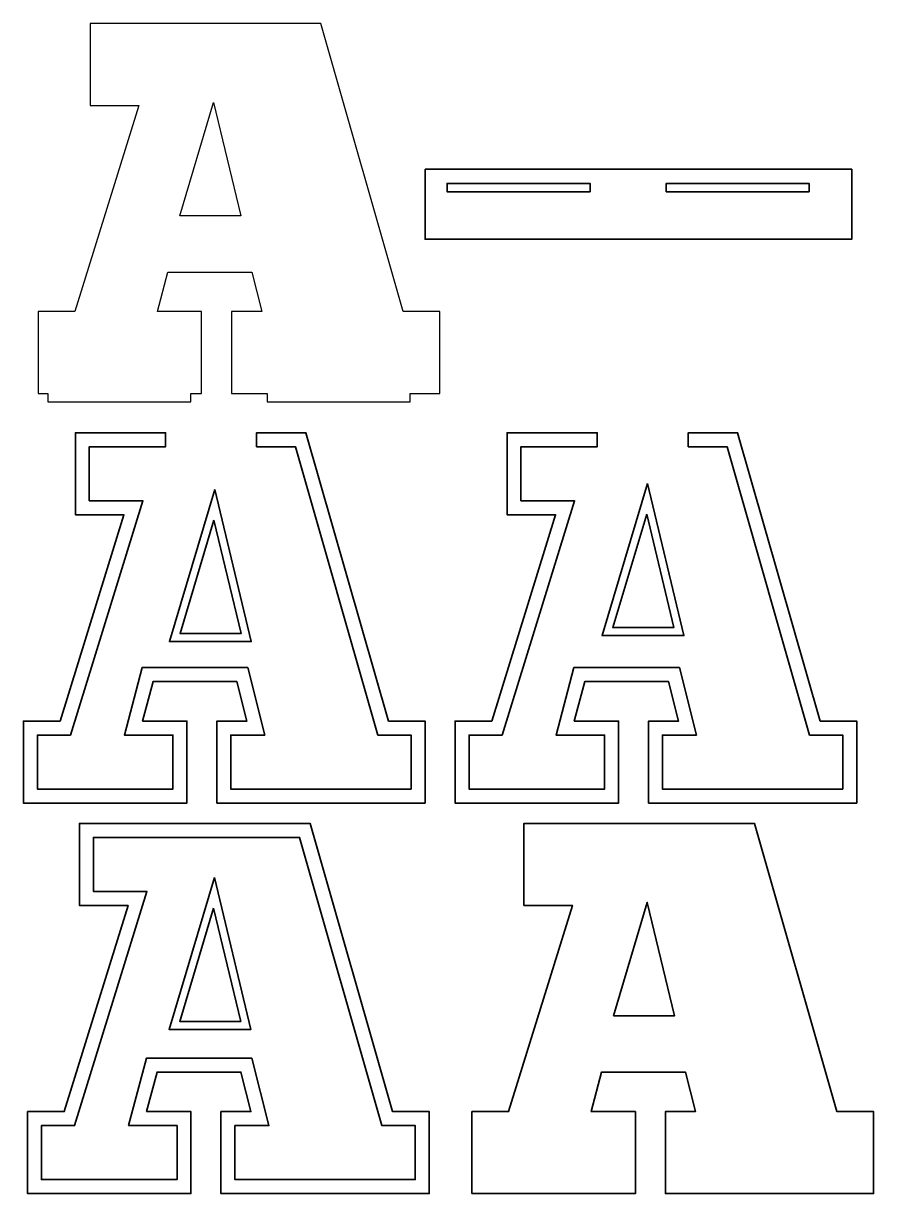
# Model space of a CAD drawing. Header units: inches. Extents: x 1.5 to 22.9, y 1.2 to 30.5.
import ezdxf

# ---------------------------------------------------------------- set-up
doc = ezdxf.new("R2010")
doc.units = ezdxf.units.IN
doc.header["$MEASUREMENT"] = 0
doc.layers.add('Layer 1', color=7, linetype='Continuous')

# ---------------------------------------------------------------- blocks, each defined once
blk = doc.blocks.new('block 2')
at = {"layer": 'Layer 1', "color": 6, "lineweight": 35, "true_color": 0xf200ff}
for points in [[(12.784, 1.171), (12.784, 3.228), (13.705, 3.228), (15.307, 8.406), (14.088, 8.406), (14.088, 10.463), (19.876, 10.463), (21.944, 3.228), (22.865, 3.228), (22.865, 1.171), (17.639, 1.171), (17.639, 3.228), (18.393, 3.228), (18.142, 4.22), (16.037, 4.22), (15.774, 3.228), (16.886, 3.228), (16.886, 1.171), (12.784, 1.171)], [(16.336, 5.631), (17.867, 5.631), (17.185, 8.478), (16.336, 5.631)]]:
    blk.add_lwpolyline(points, dxfattribs=at)
blk = doc.blocks.new('block 3')
at = {"layer": 'Layer 1', "color": 7, "lineweight": 35, "true_color": 0xffffff}
for points in [[(10.791, 3.228), (8.722, 10.463), (2.934, 10.463), (2.934, 8.406), (4.154, 8.406), (2.552, 3.228), (1.631, 3.228), (1.631, 1.171), (5.733, 1.171), (5.733, 3.228), (4.62, 3.228), (4.883, 4.22), (6.988, 4.22), (7.239, 3.228), (6.486, 3.228), (6.486, 1.171), (11.712, 1.171), (11.712, 3.228), (10.791, 3.228), (10.791, 3.228)], [(11.362, 1.521), (6.836, 1.521), (6.836, 2.878), (7.689, 2.878), (7.261, 4.57), (4.614, 4.57), (4.166, 2.878), (5.383, 2.878), (5.383, 1.521), (1.981, 1.521), (1.981, 2.878), (2.81, 2.878), (4.629, 8.756), (3.284, 8.756), (3.284, 10.113), (8.458, 10.113), (10.527, 2.878), (11.362, 2.878), (11.362, 1.521), (11.362, 1.521)], [(6.323, 9.108), (5.184, 5.292), (7.237, 5.292), (6.323, 9.108)], [(6.302, 8.338), (6.983, 5.492), (5.453, 5.492), (6.302, 8.338)]]:
    blk.add_lwpolyline(points, dxfattribs=at)

msp = doc.modelspace()

# ---------------------------------------------------------------- linework, layer by layer
at = {"layer": 'Layer 1', "color": 7, "lineweight": 25, "true_color": 0xffffff}
for points in [[(11.059, 23.309), (8.991, 30.544), (3.203, 30.544), (3.203, 28.487), (4.422, 28.487), (2.82, 23.309), (1.899, 23.309), (1.899, 21.252), (2.143, 21.252), (2.143, 21.042), (5.728, 21.042), (5.728, 21.252), (6.001, 21.252), (6.001, 23.309), (4.889, 23.309), (5.152, 24.302), (7.257, 24.302), (7.508, 23.309), (6.754, 23.309), (6.754, 21.252), (7.646, 21.252), (7.646, 21.042), (11.231, 21.042), (11.231, 21.252), (11.98, 21.252), (11.98, 23.309), (11.059, 23.309)], [(5.451, 25.713), (6.3, 28.559), (6.982, 25.713), (5.451, 25.713)]]:
    msp.add_lwpolyline(points, dxfattribs=at)
at = {"layer": 'Layer 1', "color": 7, "lineweight": 35, "true_color": 0xffffff}
for points in [[(11.608, 26.883), (11.608, 25.126), (22.317, 25.126), (22.317, 26.883), (11.608, 26.883)], [(15.748, 26.319), (12.162, 26.319), (12.162, 26.529), (15.748, 26.529), (15.748, 26.319)], [(21.247, 26.319), (17.661, 26.319), (17.661, 26.529), (21.247, 26.529), (21.247, 26.319)], [(10.687, 13.032), (8.619, 20.267), (7.378, 20.267), (7.378, 19.917), (8.355, 19.917), (10.424, 12.682), (11.258, 12.682), (11.258, 11.325), (6.732, 11.325), (6.732, 12.682), (7.585, 12.682), (7.157, 14.374), (4.511, 14.374), (4.062, 12.682), (5.279, 12.682), (5.279, 11.325), (1.877, 11.325), (1.877, 12.682), (2.706, 12.682), (4.525, 18.56), (3.181, 18.56), (3.181, 19.917), (5.096, 19.917), (5.096, 20.267), (2.831, 20.267), (2.831, 18.21), (4.05, 18.21), (2.448, 13.032), (1.527, 13.032), (1.527, 10.975), (5.629, 10.975), (5.629, 13.032), (4.517, 13.032), (4.78, 14.024), (6.885, 14.024), (7.136, 13.032), (6.382, 13.032), (6.382, 10.975), (11.608, 10.975), (11.608, 13.032), (10.687, 13.032)], [(21.522, 13.032), (19.453, 20.267), (18.213, 20.267), (18.213, 19.917), (19.189, 19.917), (21.258, 12.682), (22.093, 12.682), (22.093, 11.325), (17.567, 11.325), (17.567, 12.682), (18.42, 12.682), (17.992, 14.374), (15.345, 14.374), (14.896, 12.682), (16.113, 12.682), (16.113, 11.325), (12.712, 11.325), (12.712, 12.682), (13.541, 12.682), (15.36, 18.56), (14.015, 18.56), (14.015, 19.917), (15.93, 19.917), (15.93, 20.267), (13.665, 20.267), (13.665, 18.21), (14.885, 18.21), (13.282, 13.032), (12.362, 13.032), (12.362, 10.975), (16.463, 10.975), (16.463, 13.032), (15.351, 13.032), (15.614, 14.024), (17.719, 14.024), (17.97, 13.032), (17.217, 13.032), (17.217, 10.975), (22.443, 10.975), (22.443, 13.032), (21.522, 13.032)], [(6.33, 18.846), (5.192, 15.029), (7.245, 15.029), (6.33, 18.846)], [(17.191, 18.996), (16.052, 15.179), (18.105, 15.179), (17.191, 18.996)], [(17.17, 18.225), (17.851, 15.379), (16.32, 15.379), (17.17, 18.225)], [(6.309, 18.075), (6.991, 15.229), (5.46, 15.229), (6.309, 18.075)]]:
    msp.add_lwpolyline(points, dxfattribs=at)

# ---------------------------------------------------------------- block references
at = {"layer": 'Layer 1'}
for name in ['block 3', 'block 2']:
    msp.add_blockref(name, (0, 0), dxfattribs=at)

doc.saveas('drawing.dxf')
